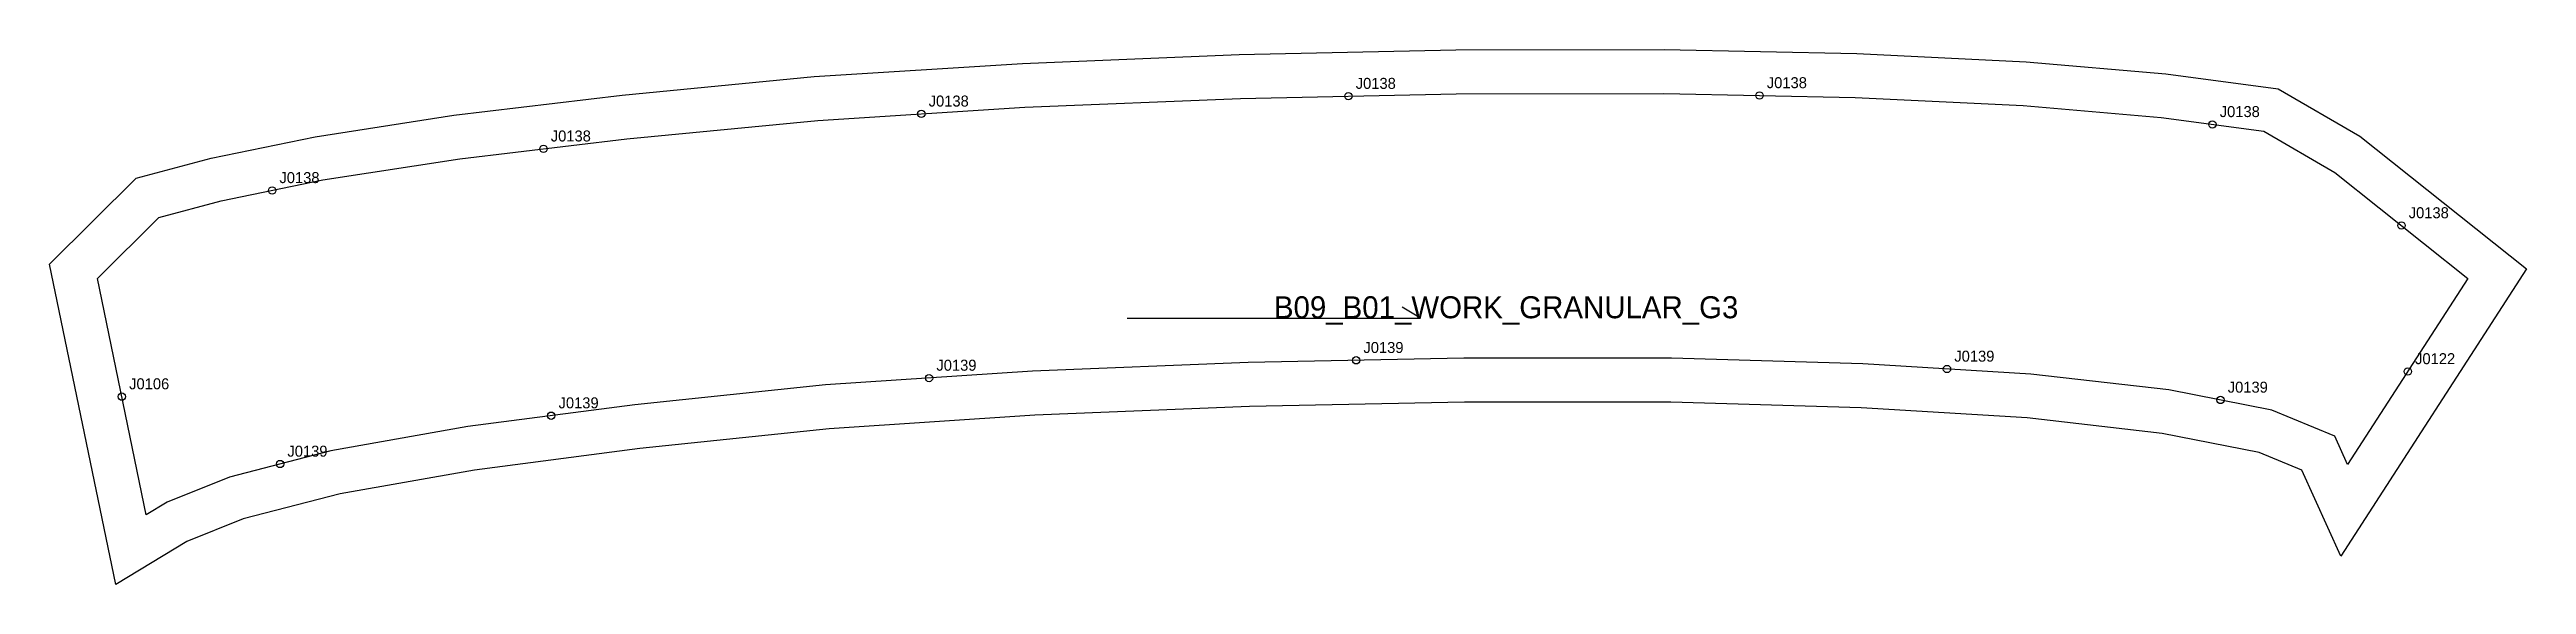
# Model space of a CAD drawing. Header units: millimetres. Extents: x -13 to 662, y -84 to 62.
import ezdxf

# ---------------------------------------------------------------- set-up
doc = ezdxf.new("R2010")
doc.units = ezdxf.units.MM
for name, color, linetype in [('CUT', 1, 'Continuous'), ('GRAIN', 3, 'Continuous'), ('LABEL', 7, 'Continuous'), ('NOTCH', 2, 'Continuous'), ('SEW', 5, 'Continuous')]:
    doc.layers.add(name, color=color, linetype=linetype)

msp = doc.modelspace()

# ---------------------------------------------------------------- linework, layer by layer
at = {"layer": 'CUT'}
msp.add_lwpolyline([(-13.06, 3.94), (10.55, 27.39), (31.01, 32.86), (59.35, 38.7), (97.21, 44.58), (143.12, 50.02), (195.46, 55.1), (252.29, 58.7), (311.33, 61.1), (370.39, 62.39), (427.24, 62.5), (479.74, 61.38), (525.91, 59.15), (564.03, 55.83), (594.67, 51.78), (616.93, 38.81), (662.36, 2.62), (611.76, -75.77), (601.13, -52.34), (589.43, -47.47), (563.04, -42.27), (526.19, -38.04), (480.9, -35.32), (429.04, -33.77), (372.75, -33.73), (314.17, -34.94), (255.65, -37.3), (199.54, -41.01), (147.92, -46.4), (102.8, -52.29), (66.19, -58.82), (39.72, -65.62), (24.38, -71.82), (4.97, -83.53), (-13.06, 3.94)], close=True, dxfattribs=at)
at = {"layer": 'GRAIN'}
for p, q in [((280.81, -10.86), (360.81, -10.86)), ((360.81, -10.86), (355.81, -7.86))]:
    msp.add_line(p, q, dxfattribs=at)
at = {"layer": 'NOTCH'}
for centre in [(341.12, 49.75), (453.22, 49.94), (224.67, 44.93), (576.72, 42.05), (121.62, 35.39), (47.63, 24.03), (628.26, 14.44), (226.77, -27.18), (343.22, -22.34), (504.34, -24.71), (629.99, -25.39), (6.65, -32.25), (578.91, -33.17), (123.74, -37.45), (49.8, -50.64)]:
    msp.add_circle(centre, 1, dxfattribs=at)
at = {"layer": 'SEW'}
msp.add_lwpolyline([(0, 0), (16.74, 16.63), (33.77, 21.18), (61.49, 26.89), (98.84, 32.69), (144.4, 38.09), (196.42, 43.14), (252.91, 46.72), (311.71, 49.11), (370.53, 50.39), (427.13, 50.5), (479.32, 49.38), (525.11, 47.18), (562.72, 43.9), (590.71, 40.2), (610.13, 28.88), (646.39, 0), (613.6, -50.78), (610.11, -43.07), (592.93, -35.93), (564.88, -30.4), (527.24, -26.08), (481.44, -23.34), (429.23, -21.77), (372.63, -21.73), (313.8, -22.94), (255.01, -25.31), (198.52, -29.05), (146.52, -34.48), (100.97, -40.42), (63.64, -47.08), (35.97, -54.19), (19, -61.05), (13.3, -64.49)], close=True, dxfattribs=at)

# ---------------------------------------------------------------- texts
at = {"layer": 'LABEL'}
for s, height, p in [('J0138', 3, (343.12, 51.75)), ('J0138', 3, (455.22, 51.94)), ('J0138', 3, (226.67, 46.93)), ('J0138', 3, (578.72, 44.05)), ('J0138', 3, (123.62, 37.39)), ('J0138', 3, (49.63, 26.03)), ('J0138', 3, (630.26, 16.44)), ('B09_B01_WORK_GRANULAR_G3', 6, (320.81, -10.86)), ('J0139', 3, (345.22, -20.34)), ('J0139', 3, (506.34, -22.71)), ('J0139', 3, (228.77, -25.18)), ('J0122', 3, (631.99, -23.39)), ('J0106', 3, (8.65, -30.25)), ('J0139', 3, (125.74, -35.45)), ('J0139', 3, (580.91, -31.17)), ('J0139', 3, (51.8, -48.64))]:
    msp.add_text(s, height=height, dxfattribs=at).set_placement(p)

doc.saveas('drawing.dxf')
